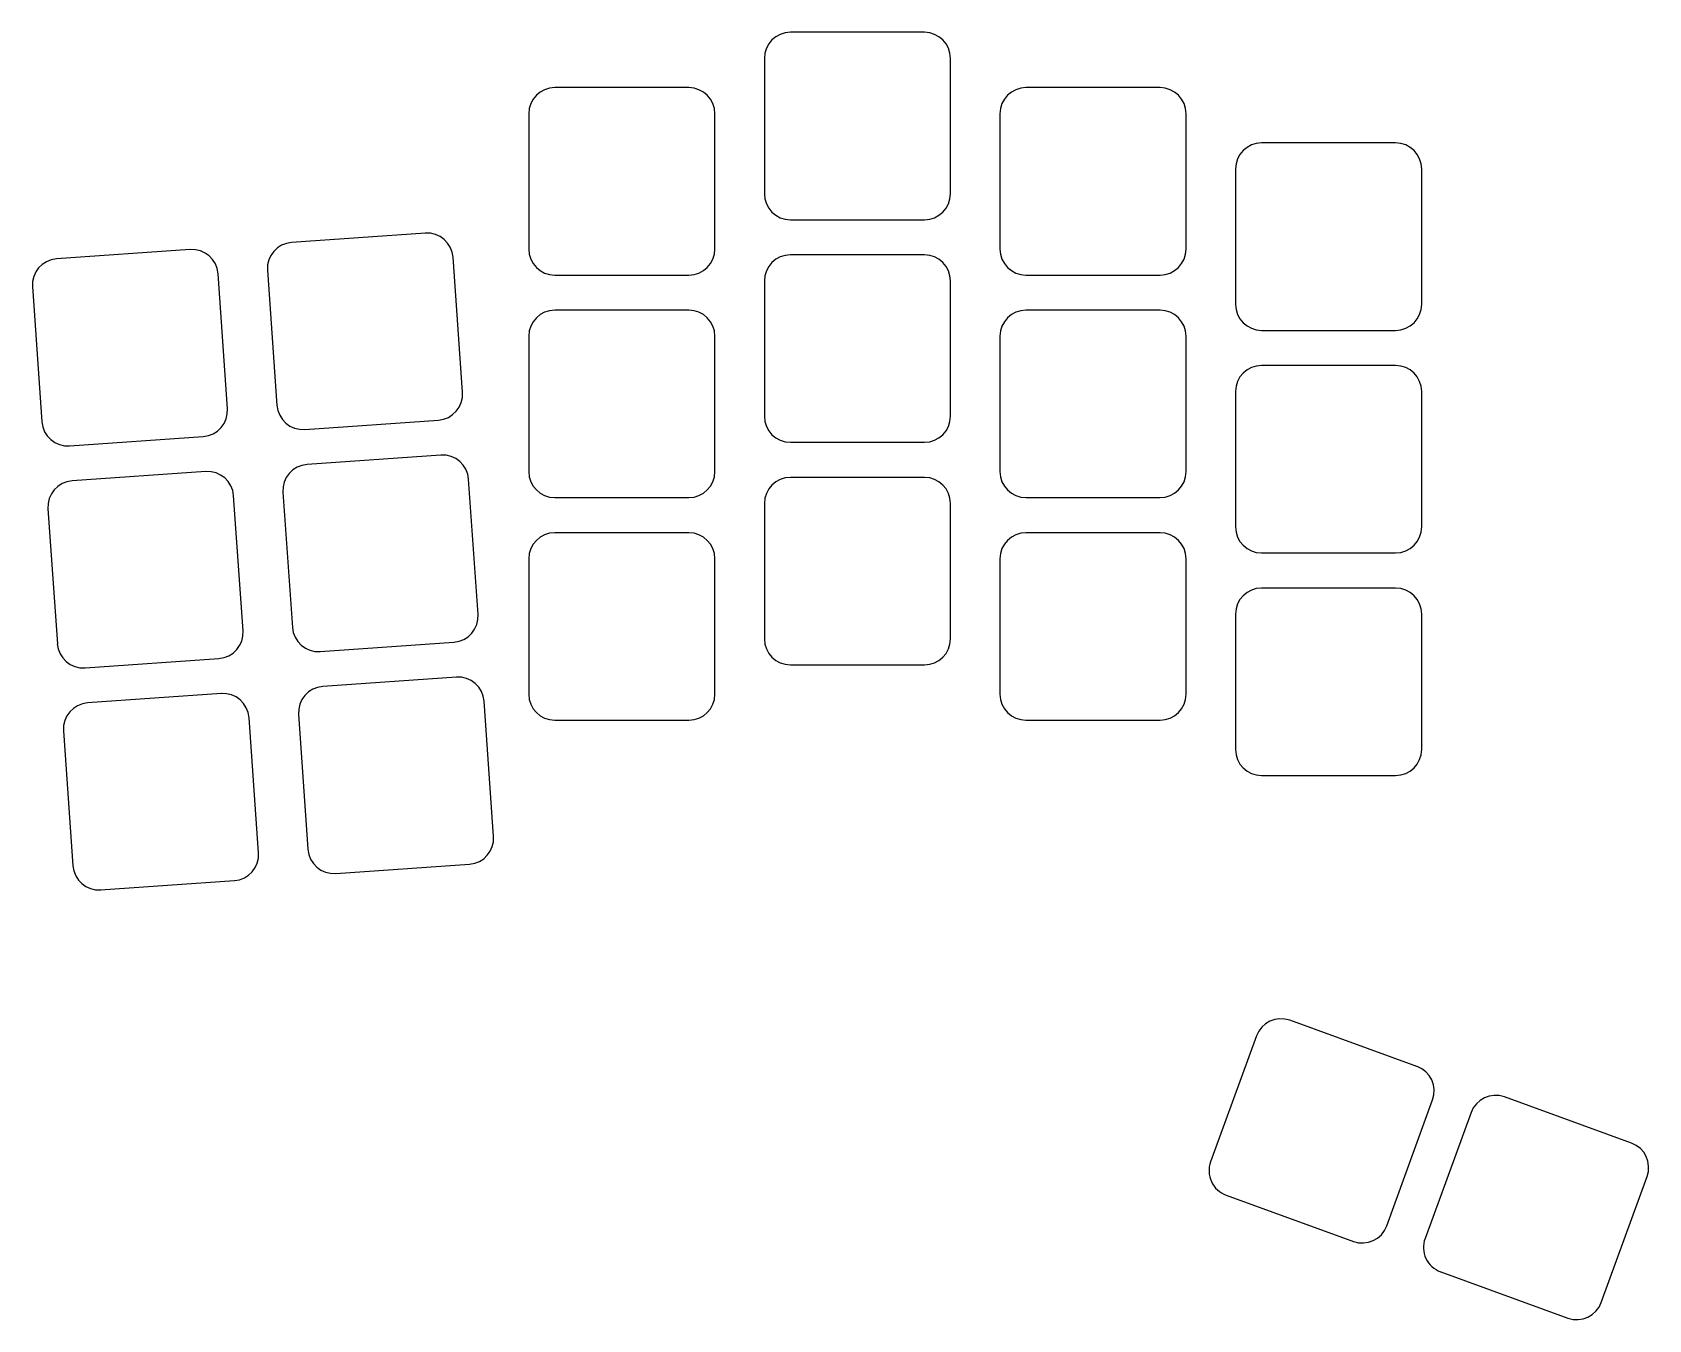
# Model space of a CAD drawing. Header units: millimetres. Extents: x -10 to 114, y -41 to 58.
import ezdxf

# ---------------------------------------------------------------- set-up
doc = ezdxf.new("R2010")
doc.units = ezdxf.units.MM

msp = doc.modelspace()

# ---------------------------------------------------------------- linework, layer by layer
for p, q in [((58.65, 58.35), (48.35, 58.35)), ((46.35, 56.35), (46.35, 45.95)), ((60.65, 45.95), (60.65, 56.35)), ((40.55, 54.1), (30.25, 54.1)), ((76.75, 54.1), (66.45, 54.1)), ((28.25, 52.1), (28.25, 41.7)), ((42.55, 41.7), (42.55, 52.1)), ((64.45, 52.1), (64.45, 41.7)), ((78.75, 41.7), (78.75, 52.1)), ((94.85, 49.85), (84.55, 49.85)), ((82.55, 47.85), (82.55, 37.45)), ((96.85, 37.45), (96.85, 47.85)), ((48.35, 43.95), (58.65, 43.95)), ((20.31, 42.92), (10.03, 42.2)), ((2.25, 41.66), (-8.03, 40.94)), ((23.17, 30.69), (22.44, 41.07)), ((58.65, 41.25), (48.35, 41.25)), ((5.11, 29.43), (4.38, 39.8)), ((8.17, 40.07), (8.9, 29.69)), ((-9.88, 38.81), (-9.16, 28.43)), ((30.25, 39.7), (40.55, 39.7)), ((46.35, 39.25), (46.35, 28.85)), ((60.65, 28.85), (60.65, 39.25)), ((66.45, 39.7), (76.75, 39.7)), ((40.55, 37), (30.25, 37)), ((76.75, 37), (66.45, 37)), ((28.25, 35), (28.25, 24.6)), ((42.55, 24.6), (42.55, 35)), ((64.45, 35), (64.45, 24.6)), ((78.75, 24.6), (78.75, 35)), ((84.55, 35.45), (94.85, 35.45)), ((94.85, 32.75), (84.55, 32.75)), ((82.55, 30.75), (82.55, 20.35)), ((96.85, 20.35), (96.85, 30.75)), ((11.04, 27.84), (21.31, 28.56)), ((-7.02, 26.57), (3.25, 27.29)), ((48.35, 26.85), (58.65, 26.85)), ((21.5, 25.86), (11.22, 25.14)), ((3.44, 24.6), (-6.83, 23.88)), ((24.36, 13.63), (23.63, 24.01)), ((58.65, 24.15), (48.35, 24.15)), ((6.3, 12.37), (5.58, 22.74)), ((9.37, 23.01), (10.09, 12.63)), ((30.25, 22.6), (40.55, 22.6)), ((66.45, 22.6), (76.75, 22.6)), ((-8.69, 21.75), (-7.96, 11.37)), ((46.35, 22.15), (46.35, 11.75)), ((60.65, 11.75), (60.65, 22.15)), ((40.55, 19.9), (30.25, 19.9)), ((76.75, 19.9), (66.45, 19.9)), ((28.25, 17.9), (28.25, 7.5)), ((42.55, 7.5), (42.55, 17.9)), ((64.45, 17.9), (64.45, 7.5)), ((78.75, 7.5), (78.75, 17.9)), ((84.55, 18.35), (94.85, 18.35)), ((94.85, 15.65), (84.55, 15.65)), ((82.55, 13.65), (82.55, 3.25)), ((96.85, 3.25), (96.85, 13.65)), ((12.23, 10.78), (22.5, 11.5)), ((-5.83, 9.52), (4.45, 10.24)), ((22.69, 8.8), (12.42, 8.09)), ((48.35, 9.75), (58.65, 9.75)), ((4.64, 7.54), (-5.64, 6.82)), ((25.55, -3.43), (24.83, 6.95)), ((7.5, -4.69), (6.77, 5.69)), ((10.56, 5.95), (11.29, -4.42)), ((30.25, 5.5), (40.55, 5.5)), ((66.45, 5.5), (76.75, 5.5)), ((-7.5, 4.69), (-6.77, -5.69)), ((84.55, 1.25), (94.85, 1.25)), ((13.42, -6.28), (23.7, -5.56)), ((-4.64, -7.54), (5.64, -6.82)), ((96.49, -21.11), (86.72, -17.56)), ((84.16, -18.75), (80.63, -28.43)), ((112.97, -27), (103.2, -23.45)), ((94.17, -33.36), (97.69, -23.68)), ((100.64, -24.64), (97.11, -34.32)), ((110.65, -39.25), (114.17, -29.57)), ((81.83, -30.99), (91.6, -34.55)), ((98.31, -36.89), (108.08, -40.44))]:
    msp.add_line(p, q)
for centre, start, end in [((48.35, 56.35), 90, 180), ((58.65, 56.35), 0, 90), ((30.25, 52.1), 90, 180), ((40.55, 52.1), 0, 90), ((66.45, 52.1), 90, 180), ((76.75, 52.1), 0, 90), ((84.55, 47.85), 90, 180), ((94.85, 47.85), 0, 90), ((48.35, 45.95), 180, 270), ((58.65, 45.95), 270, 0), ((20.44, 40.93), 4, 94), ((2.39, 39.66), 4, 94), ((10.17, 40.21), 94, 184), ((30.25, 41.7), 180, 270), ((40.55, 41.7), 270, 0), ((48.35, 39.25), 90, 180), ((58.65, 39.25), 0, 90), ((66.45, 41.7), 180, 270), ((76.75, 41.7), 270, 0), ((-7.89, 38.94), 94, 184), ((84.55, 37.45), 180, 270), ((94.85, 37.45), 270, 0), ((30.25, 35), 90, 180), ((40.55, 35), 0, 90), ((66.45, 35), 90, 180), ((76.75, 35), 0, 90), ((84.55, 30.75), 90, 180), ((94.85, 30.75), 0, 90), ((21.17, 30.55), 274, 4), ((3.11, 29.29), 274, 4), ((10.9, 29.83), 184, 274), ((48.35, 28.85), 180, 270), ((58.65, 28.85), 270, 0), ((-7.16, 28.57), 184, 274), ((11.36, 23.15), 94, 184), ((21.64, 23.87), 4, 94), ((-6.69, 21.89), 94, 184), ((3.58, 22.6), 4, 94), ((30.25, 24.6), 180, 270), ((40.55, 24.6), 270, 0), ((48.35, 22.15), 90, 180), ((58.65, 22.15), 0, 90), ((66.45, 24.6), 180, 270), ((76.75, 24.6), 270, 0), ((30.25, 17.9), 90, 180), ((40.55, 17.9), 0, 90), ((66.45, 17.9), 90, 180), ((76.75, 17.9), 0, 90), ((84.55, 20.35), 180, 270), ((94.85, 20.35), 270, 0), ((84.55, 13.65), 90, 180), ((94.85, 13.65), 0, 90), ((12.09, 12.77), 184, 274), ((22.36, 13.49), 274, 4), ((-5.97, 11.51), 184, 274), ((4.31, 12.23), 274, 4), ((48.35, 11.75), 180, 270), ((58.65, 11.75), 270, 0), ((22.83, 6.81), 4, 94), ((4.77, 5.55), 4, 94), ((12.56, 6.09), 94, 184), ((30.25, 7.5), 180, 270), ((40.55, 7.5), 270, 0), ((66.45, 7.5), 180, 270), ((76.75, 7.5), 270, 0), ((-5.5, 4.83), 94, 184), ((84.55, 3.25), 180, 270), ((94.85, 3.25), 270, 0), ((23.56, -3.57), 274, 4), ((5.5, -4.83), 274, 4), ((13.28, -4.28), 184, 274), ((-4.77, -5.55), 184, 274), ((86.04, -19.44), 70, 160), ((95.81, -22.99), 340, 70), ((102.52, -25.33), 70, 160), ((112.29, -28.88), 340, 70), ((82.51, -29.11), 160, 250), ((92.29, -32.67), 250, 340), ((98.99, -35.01), 160, 250), ((108.77, -38.56), 250, 340)]:
    msp.add_arc(centre, 2, start, end)

doc.saveas('drawing.dxf')
